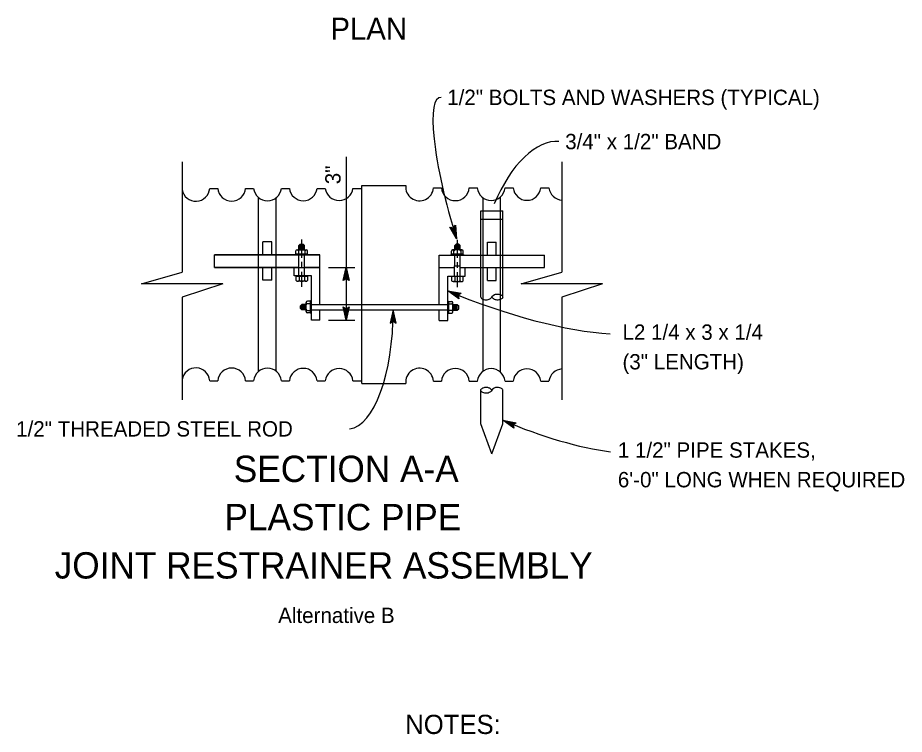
# Model space of a CAD drawing. Extents: x -894 to 866, y -476 to 714.
# Drawn here: x 157.2 to 561.2, y -6.6 to 320 of the extents above; entities that cross this region are included whole.
import ezdxf

# ---------------------------------------------------------------- set-up
doc = ezdxf.new("R2010")
doc.units = 0
for name, color, linetype in [('56 Stage 3 Anno', 7, 'Continuous'), ('57 Undefined', 7, 'Continuous'), ('60 Nongeo Data', 7, 'Continuous')]:
    doc.layers.add(name, color=color, linetype=linetype)

msp = doc.modelspace()

# ---------------------------------------------------------------- linework, layer by layer
at = {"layer": '56 Stage 3 Anno'}
for p, q in [((306.83, 256.62), (306.83, 206.26)), ((357.14, 219.3), (354.09, 224.63)), ((354.09, 224.63), (354.09, 224.63)), ((354.09, 224.63), (355.6, 224.26)), ((356.72, 220.62), (354.5, 224.51)), ((356.32, 221.93), (354.89, 224.45)), ((355.91, 223.25), (355.3, 224.33)), ((355.6, 224.26), (356.64, 225.42)), ((355.81, 224.51), (355.91, 223.25)), ((356.09, 224.78), (356.32, 221.93)), ((356.36, 225.11), (356.73, 220.61)), ((356.64, 225.42), (356.64, 225.42)), ((356.64, 225.42), (357.14, 219.3)), ((286.6, 210.62), (286.6, 218.92)), ((357.14, 219.3), (357.14, 219.3)), ((357.57, 210.52), (357.57, 218.81)), ((286.6, 206.13), (286.6, 208.7)), ((298.87, 206.26), (310.77, 206.26)), ((305.49, 200.26), (306.83, 206.26)), ((306.83, 206.26), (306.83, 182.21)), ((306.83, 206.26), (306.83, 206.26)), ((306.83, 206.26), (308.16, 200.26)), ((356.32, 207.02), (358.84, 207.02)), ((357.57, 206.03), (357.57, 208.59)), ((286.6, 197.38), (286.6, 204.21)), ((305.84, 200.48), (306.83, 204.88)), ((306.2, 200.71), (306.83, 203.5)), ((306.55, 200.89), (306.82, 202.12)), ((306.82, 202.12), (307.09, 200.91)), ((306.83, 204.87), (307.8, 200.5)), ((306.83, 203.5), (307.45, 200.68)), ((357.57, 197.27), (357.57, 204.1)), ((306.83, 201.06), (305.49, 200.26)), ((305.49, 200.26), (305.49, 200.26)), ((308.16, 200.26), (306.83, 201.06)), ((308.16, 200.26), (308.16, 200.26)), ((358.19, 191.97), (353.18, 195.52)), ((353.18, 195.52), (353.18, 195.52)), ((353.18, 195.52), (359.23, 194.43)), ((358.13, 192.38), (354.45, 194.99)), ((354.46, 194.99), (358.87, 194.19)), ((358.06, 192.8), (355.73, 194.45)), ((355.73, 194.45), (358.57, 193.94)), ((359.23, 194.43), (357.98, 193.51)), ((359.23, 194.43), (359.23, 194.43)), ((358.03, 193.19), (357, 193.92)), ((357, 193.92), (358.22, 193.7)), ((357.98, 193.51), (358.19, 191.97)), ((358.19, 191.97), (358.19, 191.97)), ((306.83, 182.21), (305.5, 188.21)), ((305.5, 188.21), (305.5, 188.21)), ((305.5, 188.21), (306.83, 187.41)), ((306.82, 183.6), (305.86, 187.98)), ((306.83, 184.98), (306.2, 187.8)), ((306.83, 186.36), (306.56, 187.57)), ((306.83, 187.41), (308.17, 188.21)), ((308.17, 188.21), (306.83, 182.21)), ((307.81, 188), (306.83, 183.59)), ((307.45, 187.76), (306.83, 184.98)), ((307.11, 187.59), (306.83, 186.36)), ((308.17, 188.21), (308.17, 188.21)), ((328.31, 186.86), (326.98, 180.86)), ((329.65, 180.86), (328.31, 186.86)), ((328.31, 186.86), (328.31, 186.86)), ((298.87, 182.21), (310.77, 182.21)), ((306.83, 182.21), (306.83, 182.21)), ((328.3, 185.47), (327.34, 181.09)), ((328.31, 184.1), (327.68, 181.27)), ((328.31, 182.71), (328.04, 181.51)), ((329.29, 181.08), (328.31, 185.48)), ((328.93, 181.31), (328.31, 184.1)), ((328.59, 181.48), (328.31, 182.71)), ((326.98, 180.86), (328.31, 181.66)), ((326.98, 180.86), (326.98, 180.86)), ((328.31, 181.66), (329.65, 180.86)), ((329.65, 180.86), (329.65, 180.86)), ((383.23, 132.96), (378.23, 136.54)), ((378.23, 136.54), (378.23, 136.54)), ((378.23, 136.54), (384.27, 135.42)), ((383.17, 133.38), (379.5, 136)), ((379.51, 136), (383.91, 135.18)), ((383.09, 133.8), (380.77, 135.46)), ((380.77, 135.46), (383.61, 134.93)), ((383.06, 134.19), (382.04, 134.92)), ((382.04, 134.92), (383.26, 134.69)), ((384.27, 135.42), (383.01, 134.51)), ((383.01, 134.51), (383.23, 132.96)), ((384.27, 135.42), (384.27, 135.42)), ((383.23, 132.96), (383.23, 132.96))]:
    msp.add_line(p, q, dxfattribs=at)
for centre, major_axis, ratio, start_param, end_param in [((366.36, 226.41), (16.99, -57.26), 0.182394, 3.064735, 4.782768), ((392.97, 223.06), (-13.19, -40.04), 0.513957, 3.251029, 4.575173), ((367.93, 218.58), (-86.51, 34.67), 0.288972, 1.515928, 2.435009), ((307.25, 187.38), (-0.22, 54.8), 0.384257, 3.186292, 4.701375), ((368.46, 184.88), (-95.14, 53.42), 0.358397, 1.870151, 2.421627)]:
    msp.add_ellipse(centre, major_axis=major_axis, ratio=ratio, start_param=start_param, end_param=end_param, dxfattribs=at)
at = {"layer": '60 Nongeo Data'}
for p, q in [((232.13, 254.35), (232.13, 204.08)), ((405.13, 254.35), (405.13, 204.08)), ((313.96, 153.31), (313.96, 243.53)), ((313.96, 243.53), (334.01, 243.53)), ((346.64, 242.46), (350.32, 242.46)), ((346.64, 242.46), (350.36, 242.46)), ((362.95, 242.46), (366.64, 242.46)), ((362.95, 242.46), (366.67, 242.46)), ((379.26, 242.46), (382.97, 242.46)), ((379.26, 242.46), (382.98, 242.46)), ((395.57, 242.46), (399.29, 242.46)), ((395.57, 242.46), (399.29, 242.46)), ((244.7, 242.27), (248.39, 242.27)), ((261.02, 242.27), (264.71, 242.27)), ((277.33, 242.27), (281.03, 242.27)), ((293.63, 242.27), (297.36, 242.27)), ((309.95, 242.27), (313.96, 242.27)), ((377.24, 232.01), (377.24, 238.42)), ((266.93, 158.79), (266.93, 238.23)), ((274.93, 158.93), (274.93, 238.1)), ((369.24, 232.01), (369.24, 237.94)), ((368.26, 232.01), (378.23, 232.01)), ((368.26, 192.73), (368.26, 232.01)), ((369.24, 191.7), (369.24, 232.01)), ((377.24, 193.83), (377.24, 232.01)), ((378.23, 192.73), (378.23, 232.01)), ((368.26, 228.26), (378.23, 228.26)), ((272.96, 217.84), (268.9, 217.84)), ((268.9, 211.93), (268.9, 217.84)), ((272.96, 211.93), (272.96, 217.84)), ((284.54, 214.3), (288.75, 214.3)), ((285.34, 216.27), (285.97, 216.9)), ((285.34, 216.27), (287.86, 216.27)), ((285.34, 214.38), (285.34, 216.27)), ((285.34, 215.64), (287.86, 215.64)), ((285.34, 215.01), (287.86, 215.01)), ((285.34, 214.38), (287.86, 214.38)), ((285.66, 215.95), (287.55, 215.95)), ((285.66, 215.32), (287.55, 215.32)), ((285.66, 214.69), (287.55, 214.69)), ((285.97, 216.9), (287.23, 216.9)), ((287.86, 216.27), (287.23, 216.9)), ((287.86, 214.38), (287.86, 216.27)), ((359.64, 214.19), (355.42, 214.19)), ((356.32, 216.16), (356.95, 216.79)), ((358.84, 216.16), (356.32, 216.16)), ((356.32, 214.27), (356.32, 216.16)), ((358.84, 215.53), (356.32, 215.53)), ((358.84, 214.9), (356.32, 214.9)), ((358.84, 214.27), (356.32, 214.27)), ((358.51, 215.84), (356.63, 215.84)), ((358.51, 215.21), (356.63, 215.21)), ((358.51, 214.58), (356.63, 214.58)), ((358.21, 216.79), (356.95, 216.79)), ((358.84, 216.16), (358.21, 216.79)), ((358.84, 214.27), (358.84, 216.16)), ((371.21, 217.73), (375.27, 217.73)), ((371.21, 211.82), (371.21, 217.73)), ((375.27, 211.82), (375.27, 217.73)), ((246.93, 211.93), (294.93, 211.93)), ((246.93, 206.26), (246.93, 211.93)), ((294.93, 211.93), (246.93, 211.93)), ((246.93, 206.26), (246.93, 211.93)), ((289.47, 212.25), (283.8, 212.25)), ((283.8, 212.25), (283.8, 211.93)), ((283.8, 211.93), (289.47, 211.93)), ((283.98, 212.39), (283.98, 213.76)), ((283.98, 212.39), (289.32, 212.39)), ((285.12, 213.72), (285.12, 212.39)), ((285.34, 202.33), (285.34, 211.93)), ((287.86, 202.33), (287.86, 211.93)), ((288.18, 212.39), (288.18, 213.81)), ((289.32, 212.39), (289.32, 213.73)), ((289.47, 211.93), (289.47, 212.25)), ((294.93, 206.26), (294.93, 211.93)), ((294.93, 189.38), (294.93, 211.93)), ((349.24, 211.82), (397.24, 211.82)), ((349.24, 189.38), (349.24, 211.82)), ((354.71, 211.83), (354.71, 212.14)), ((354.71, 212.14), (360.37, 212.14)), ((360.37, 211.83), (354.71, 211.83)), ((354.86, 212.28), (354.86, 213.62)), ((360.19, 212.28), (354.86, 212.28)), ((356, 212.28), (356, 213.7)), ((356.31, 202.22), (356.32, 211.83)), ((358.83, 202.22), (358.84, 211.83)), ((359.05, 213.62), (359.05, 212.28)), ((360.19, 212.28), (360.19, 213.65)), ((360.37, 212.14), (360.37, 211.83)), ((397.24, 206.15), (397.24, 211.82)), ((246.93, 206.26), (294.93, 206.26)), ((285.34, 206.26), (246.93, 206.26)), ((268.9, 200.36), (268.9, 206.26)), ((272.96, 200.36), (272.96, 206.26)), ((283.12, 202.33), (283.12, 206.26)), ((294.93, 206.26), (287.86, 206.26)), ((349.24, 206.15), (356.32, 206.15)), ((358.84, 206.15), (397.24, 206.15)), ((361.05, 202.22), (361.05, 206.15)), ((371.21, 200.25), (371.21, 206.15)), ((375.27, 200.25), (375.27, 206.15)), ((213.62, 198.72), (232.13, 204.08)), ((291, 202.33), (283.12, 202.33)), ((284.04, 202.24), (289.31, 202.24)), ((284.04, 200.26), (284.04, 202.24)), ((288.98, 202.33), (284.29, 202.33)), ((284.29, 202.33), (284.29, 202.24)), ((285.5, 202.24), (285.5, 200.24)), ((287.85, 202.24), (287.85, 200.28)), ((288.98, 202.33), (288.98, 202.24)), ((289.31, 202.24), (289.31, 200.28)), ((291, 182.21), (291, 202.33)), ((353.18, 202.22), (361.05, 202.22)), ((353.18, 182.1), (353.18, 202.22)), ((360.13, 202.13), (354.86, 202.13)), ((354.86, 202.13), (354.86, 200.17)), ((355.2, 202.22), (359.88, 202.22)), ((355.2, 202.22), (355.2, 202.13)), ((356.33, 202.13), (356.33, 200.17)), ((358.67, 202.13), (358.67, 200.13)), ((359.88, 202.22), (359.88, 202.13)), ((360.13, 200.15), (360.13, 202.13)), ((386.62, 198.72), (405.13, 204.08)), ((250.7, 198.72), (213.62, 198.72)), ((250.7, 198.72), (232.13, 192.69)), ((272.96, 200.36), (268.9, 200.36)), ((288.62, 199.9), (284.81, 199.89)), ((355.56, 199.79), (359.36, 199.79)), ((371.21, 200.25), (375.27, 200.25)), ((423.7, 198.72), (386.62, 198.72)), ((423.7, 198.72), (405.13, 192.69)), ((232.13, 192.69), (232.13, 145.87)), ((288.64, 186.06), (288.64, 190.27)), ((290.54, 190.84), (289.2, 190.84)), ((290.54, 185.5), (290.54, 190.84)), ((291, 190.99), (290.68, 190.99)), ((290.68, 190.99), (290.68, 185.32)), ((291, 185.32), (291, 190.99)), ((353.18, 185.21), (353.18, 190.88)), ((353.18, 190.88), (353.49, 190.88)), ((353.2, 182.59), (353.2, 192.64)), ((353.49, 190.88), (353.49, 185.21)), ((353.63, 185.4), (353.63, 190.73)), ((353.63, 190.73), (354.98, 190.73)), ((355.54, 185.95), (355.54, 190.17)), ((369.24, 158.9), (369.24, 191.7)), ((377.24, 158.43), (377.24, 193.83)), ((405.13, 192.69), (405.13, 145.87)), ((286.67, 189.38), (286.04, 188.75)), ((286.04, 187.49), (286.04, 188.75)), ((286.67, 186.86), (286.04, 187.49)), ((286.67, 186.86), (286.67, 189.38)), ((288.56, 189.38), (286.67, 189.38)), ((288.56, 186.86), (286.67, 186.86)), ((286.98, 187.18), (286.98, 189.07)), ((287.3, 186.86), (287.3, 189.38)), ((287.61, 187.18), (287.61, 189.07)), ((287.92, 186.86), (287.92, 189.38)), ((288.24, 187.18), (288.24, 189.07)), ((288.56, 186.86), (288.56, 189.38)), ((290.54, 189.7), (289.13, 189.7)), ((289.21, 186.65), (290.54, 186.65)), ((291, 189.38), (353.18, 189.38)), ((291, 186.86), (353.2, 186.86)), ((294.93, 182.21), (294.93, 186.86)), ((349.24, 182.1), (349.24, 186.86)), ((353.63, 189.59), (355.05, 189.59)), ((354.97, 186.54), (353.63, 186.54)), ((355.62, 186.75), (355.62, 189.27)), ((355.62, 189.27), (357.51, 189.27)), ((355.62, 186.75), (357.51, 186.75)), ((355.94, 187.07), (355.94, 188.96)), ((356.25, 186.75), (356.25, 189.27)), ((356.57, 187.07), (356.57, 188.96)), ((356.88, 186.75), (356.88, 189.27)), ((357.19, 187.07), (357.2, 188.96)), ((357.51, 186.75), (357.51, 189.27)), ((357.51, 189.27), (358.14, 188.64)), ((357.51, 186.75), (358.14, 187.38)), ((358.14, 187.38), (358.14, 188.64)), ((290.54, 185.5), (289.17, 185.5)), ((290.68, 185.32), (291, 185.32)), ((294.93, 182.21), (291, 182.21)), ((349.24, 182.1), (353.18, 182.1)), ((353.49, 185.21), (353.18, 185.21)), ((353.63, 185.4), (355, 185.4)), ((244.7, 154.57), (248.39, 154.57)), ((261.02, 154.57), (264.71, 154.57)), ((277.33, 154.57), (281.03, 154.57)), ((293.63, 154.57), (297.36, 154.57)), ((309.95, 154.57), (313.96, 154.57)), ((346.64, 154.39), (350.32, 154.39)), ((346.64, 154.39), (350.36, 154.39)), ((362.95, 154.39), (366.64, 154.39)), ((362.95, 154.39), (366.67, 154.39)), ((379.26, 154.39), (382.97, 154.39)), ((379.26, 154.39), (382.98, 154.39)), ((395.57, 154.39), (399.29, 154.39)), ((395.57, 154.39), (399.29, 154.39)), ((313.96, 153.31), (334.01, 153.31)), ((368.26, 134.98), (368.26, 150.24)), ((378.23, 134.98), (378.23, 150.24)), ((373.24, 121.26), (368.26, 134.98)), ((373.24, 121.26), (378.23, 134.98))]:
    msp.add_line(p, q, dxfattribs=at)
for points in [[(368.26, 192.73), (368.27, 192.59), (368.39, 192.31), (368.6, 192.08), (368.84, 191.9), (369.17, 191.73), (369.61, 191.58), (370.13, 191.48), (370.58, 191.44), (371.09, 191.45), (371.6, 191.55), (372.09, 191.75), (372.57, 192.04), (372.89, 192.31), (373.23, 192.71), (373.56, 193.16), (373.9, 193.49), (374.42, 193.82), (374.95, 194.01), (375.31, 194.08), (375.94, 194.1), (376.46, 194.04), (376.91, 193.94), (377.26, 193.82), (377.63, 193.62), (377.92, 193.38), (378.08, 193.19), (378.18, 192.98), (378.22, 192.72), (378.17, 192.46), (378.07, 192.26), (377.94, 192.1), (377.7, 191.88), (377.39, 191.7), (377.16, 191.6), (376.79, 191.48), (376.39, 191.4), (375.97, 191.36), (375.64, 191.35), (375.22, 191.4), (374.89, 191.48), (374.53, 191.61), (374.36, 191.68), (374.13, 191.83), (373.94, 191.96), (373.68, 192.19), (373.48, 192.4), (373.34, 192.58), (373.25, 192.72)], [(378.23, 150.24), (378.21, 150.38), (378.09, 150.65), (377.89, 150.89), (377.64, 151.07), (377.31, 151.24), (376.87, 151.39), (376.36, 151.49), (375.91, 151.53), (375.4, 151.52), (374.89, 151.42), (374.39, 151.22), (373.91, 150.93), (373.6, 150.66), (373.26, 150.25), (372.93, 149.8), (372.59, 149.48), (372.07, 149.15), (371.54, 148.95), (371.18, 148.88), (370.54, 148.87), (370.03, 148.92), (369.58, 149.03), (369.22, 149.15), (368.86, 149.35), (368.56, 149.59), (368.41, 149.78), (368.31, 149.98), (368.27, 150.24), (368.31, 150.5), (368.41, 150.71), (368.54, 150.87), (368.79, 151.08), (369.1, 151.26), (369.33, 151.37), (369.7, 151.48), (370.1, 151.57), (370.51, 151.61), (370.85, 151.61), (371.26, 151.57), (371.59, 151.49), (371.95, 151.36), (372.13, 151.29), (372.36, 151.14), (372.54, 151.01), (372.81, 150.78), (373.01, 150.57), (373.14, 150.39), (373.24, 150.25)]]:
    msp.add_lwpolyline(points, dxfattribs=at)
for centre, radius, start, end in [((340.32, 242.93), 6.34, 174.5417, 355.7018), ((356.63, 243), 6.34, 184.9738, 355.0262), ((372.95, 243.08), 6.34, 185.6529, 354.3471), ((389.27, 243.15), 6.34, 186.3328, 353.6672), ((405.58, 243.23), 6.34, 187.0136, 265.8772), ((238.38, 242.75), 6.34, 189.1931, 355.7018), ((254.7, 242.82), 6.34, 184.9738, 355.0262), ((271.02, 242.9), 6.34, 185.6529, 354.3471), ((287.33, 242.97), 6.34, 186.3328, 353.6672), ((303.65, 243.05), 6.34, 187.0136, 352.9864), ((284.55, 213.72), 0.572, 4.8048, 176.3828), ((285.7, 213.72), 0.572, 92.9268, 180.3985), ((287.6, 213.72), 0.572, 0.4996, 88.1024), ((288.75, 213.72), 0.572, 0.7224, 171.7875), ((355.43, 213.62), 0.572, 8.2125, 179.2776), ((356.58, 213.61), 0.572, 91.8976, 179.5004), ((358.48, 213.62), 0.572, 359.6015, 87.0732), ((359.62, 213.62), 0.572, 3.6172, 175.1952), ((284.77, 200.81), 0.913, 217.2379, 323.506), ((286.66, 201.91), 2.02, 234.6076, 306.3126), ((288.59, 200.77), 0.886, 214.0211, 325.2349), ((355.58, 200.67), 0.886, 214.7651, 325.9789), ((357.51, 201.8), 2.02, 233.6874, 305.3924), ((359.41, 200.7), 0.913, 216.494, 322.7621), ((289.21, 190.27), 0.572, 90.7224, 261.7875), ((354.97, 190.16), 0.572, 278.2125, 89.2776), ((289.21, 189.12), 0.572, 90.4996, 178.1024), ((289.21, 187.22), 0.572, 182.9268, 270.3985), ((289.21, 186.08), 0.572, 94.8048, 266.3828), ((354.97, 187.11), 0.572, 269.6015, 357.0732), ((354.97, 189.01), 0.572, 1.8976, 89.5004), ((354.97, 185.97), 0.572, 273.6172, 85.1952), ((238.38, 154.09), 6.34, 4.2982, 170.8069), ((254.7, 154.02), 6.34, 4.9738, 175.0262), ((271.02, 153.95), 6.34, 5.6529, 174.3471), ((287.33, 153.87), 6.34, 6.3328, 173.6672), ((303.65, 153.8), 6.34, 7.0136, 172.9864), ((340.32, 153.91), 6.34, 4.2982, 185.4583), ((356.63, 153.84), 6.34, 4.9738, 175.0262), ((372.95, 153.76), 6.34, 5.6529, 174.3471), ((389.27, 153.69), 6.34, 6.3328, 173.6672), ((405.58, 153.61), 6.34, 94.1228, 172.9864)]:
    msp.add_arc(centre, radius, start, end, dxfattribs=at)

# ---------------------------------------------------------------- texts
at = {"layer": '57 Undefined'}
for s, height, p in [('PLAN', 10, (299.7, 310.05)), ('1/2" BOLTS AND WASHERS (TYPICAL)', 7, (352.93, 280.25)), ('3/4" x 1/2" BAND', 7, (406.69, 260.1)), ('L2 1/4 x 3 x 1/4', 7, (432.8, 173.23)), ('(3" LENGTH)', 7, (432.8, 159.73)), ('1/2" THREADED STEEL ROD', 7, (156.48, 129.13)), ('1 1/2" PIPE STAKES, ', 7, (430.68, 119.48)), ('SECTION A-A', 12, (255.64, 108.41)), ('6\'-0" LONG WHEN REQUIRED', 7, (430.68, 105.98)), ('PLASTIC PIPE', 12, (251.4, 86.41)), ('JOINT RESTRAINER ASSEMBLY', 12, (174.02, 64.41)), ('Alternative B', 7, (275.9, 44.13)), ('NOTES:', 8.75, (333.78, -6.46))]:
    msp.add_text(s, height=height, dxfattribs=at).set_placement(p)
msp.add_text('3"', height=7, rotation=90, dxfattribs=at).set_placement((304.33, 244.14))

doc.saveas('drawing.dxf')
